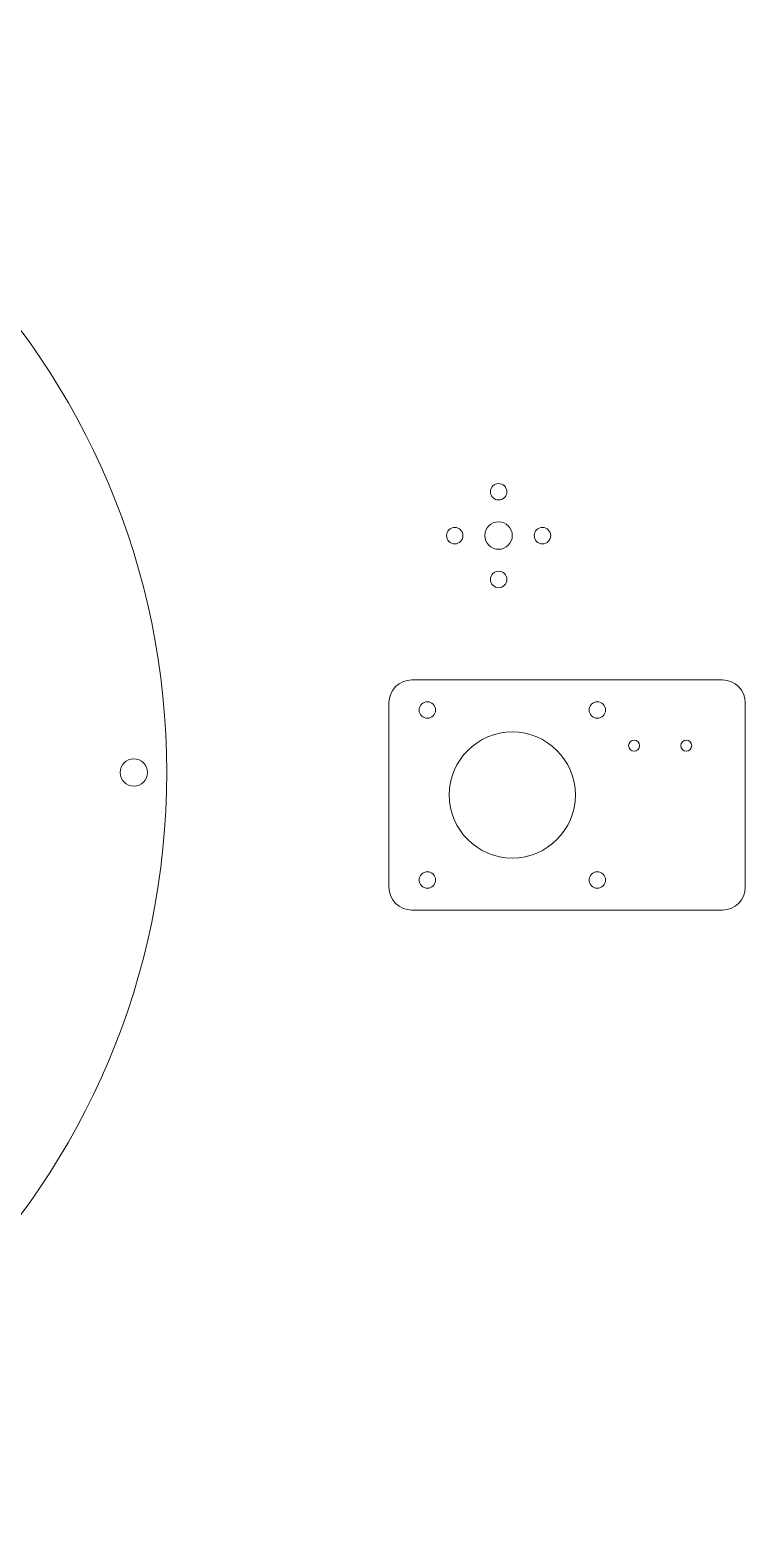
# Model space of a CAD drawing. Header units: millimetres. Extents: x -337 to 409, y -412 to 336.
# Drawn here: x -91.3 to 39.2, y 65.3 to 336.3 of the extents above; entities that cross this region are included whole.
import ezdxf

# ---------------------------------------------------------------- set-up
doc = ezdxf.new("R2010")
doc.units = ezdxf.units.MM
doc.header["$MEASUREMENT"] = 0
doc.layers.add('layer 1', color=7, linetype='Continuous')

msp = doc.modelspace()

# ---------------------------------------------------------------- linework, layer by layer
at = {"layer": 'layer 1', "color": 250, "lineweight": 20}
for centre, major_axis in [((-201.8372, 200.81), (0, 135.5)), ((-5.8028, 252.0222), (0, 1.5)), ((-5.8028, 244.0222), (0, 2.5)), ((-5.8028, 236.0222), (0, 1.5)), ((-18.8059, 212.207), (0, 1.5)), ((12.1941, 212.207), (0, 1.5)), ((-3.3059, 196.707), (0, 11.5)), ((18.9187, 205.707), (0, 1)), ((28.4187, 205.707), (0, 1)), ((-72.3371, 200.81), (0, 2.5)), ((-18.8059, 181.207), (0, 1.5)), ((12.1941, 181.207), (0, 1.5))]:
    msp.add_ellipse(centre, major_axis=major_axis, ratio=1, dxfattribs=at)
for points, knots in [([(-15.3028, 244.0222), (-15.3028, 244.8505), (-14.6311, 245.5222), (-13.8028, 245.5222), (-13.8028, 245.5222), (-12.9744, 245.5222), (-12.3028, 244.8505), (-12.3028, 244.0222), (-12.3028, 244.0222), (-12.3028, 243.1939), (-12.9744, 242.5222), (-13.8028, 242.5222), (-13.8028, 242.5222), (-14.6311, 242.5222), (-15.3028, 243.1939), (-15.3028, 244.0222)], [0, 0, 0, 0, 0.25, 0.25, 0.25, 0.25, 0.5, 0.5, 0.5, 0.5, 0.75, 0.75, 0.75, 0.75, 1, 1, 1, 1]), ([(0.6972, 244.0222), (0.6972, 244.8505), (1.3689, 245.5222), (2.1972, 245.5222), (2.1972, 245.5222), (3.0256, 245.5222), (3.6972, 244.8505), (3.6972, 244.0222), (3.6972, 244.0222), (3.6972, 243.1939), (3.0256, 242.5222), (2.1972, 242.5222), (2.1972, 242.5222), (1.3689, 242.5222), (0.6972, 243.1939), (0.6972, 244.0222)], [0, 0, 0, 0, 0.25, 0.25, 0.25, 0.25, 0.5, 0.5, 0.5, 0.5, 0.75, 0.75, 0.75, 0.75, 1, 1, 1, 1]), ([(-21.6654, 217.707), (-21.6654, 217.707), (35.0535, 217.707), (35.0535, 217.707), (35.0535, 217.707), (37.3308, 217.707), (39.194, 215.817), (39.194, 213.507), (39.194, 213.507), (39.194, 213.507), (39.194, 179.907), (39.194, 179.907), (39.194, 179.907), (39.194, 177.597), (37.3308, 175.707), (35.0535, 175.707), (35.0535, 175.707), (35.0535, 175.707), (-21.6654, 175.707), (-21.6654, 175.707), (-21.6654, 175.707), (-23.9427, 175.707), (-25.8059, 177.597), (-25.8059, 179.907), (-25.8059, 179.907), (-25.8059, 179.907), (-25.8059, 213.507), (-25.8059, 213.507), (-25.8059, 213.507), (-25.8059, 215.817), (-23.9427, 217.707), (-21.6654, 217.707)], [0, 0, 0, 0, 0.125, 0.125, 0.125, 0.125, 0.25, 0.25, 0.25, 0.25, 0.375, 0.375, 0.375, 0.375, 0.5, 0.5, 0.5, 0.5, 0.625, 0.625, 0.625, 0.625, 0.75, 0.75, 0.75, 0.75, 0.875, 0.875, 0.875, 0.875, 1, 1, 1, 1])]:
    msp.add_open_spline(points, degree=3, knots=knots, dxfattribs=at)

doc.saveas('drawing.dxf')
